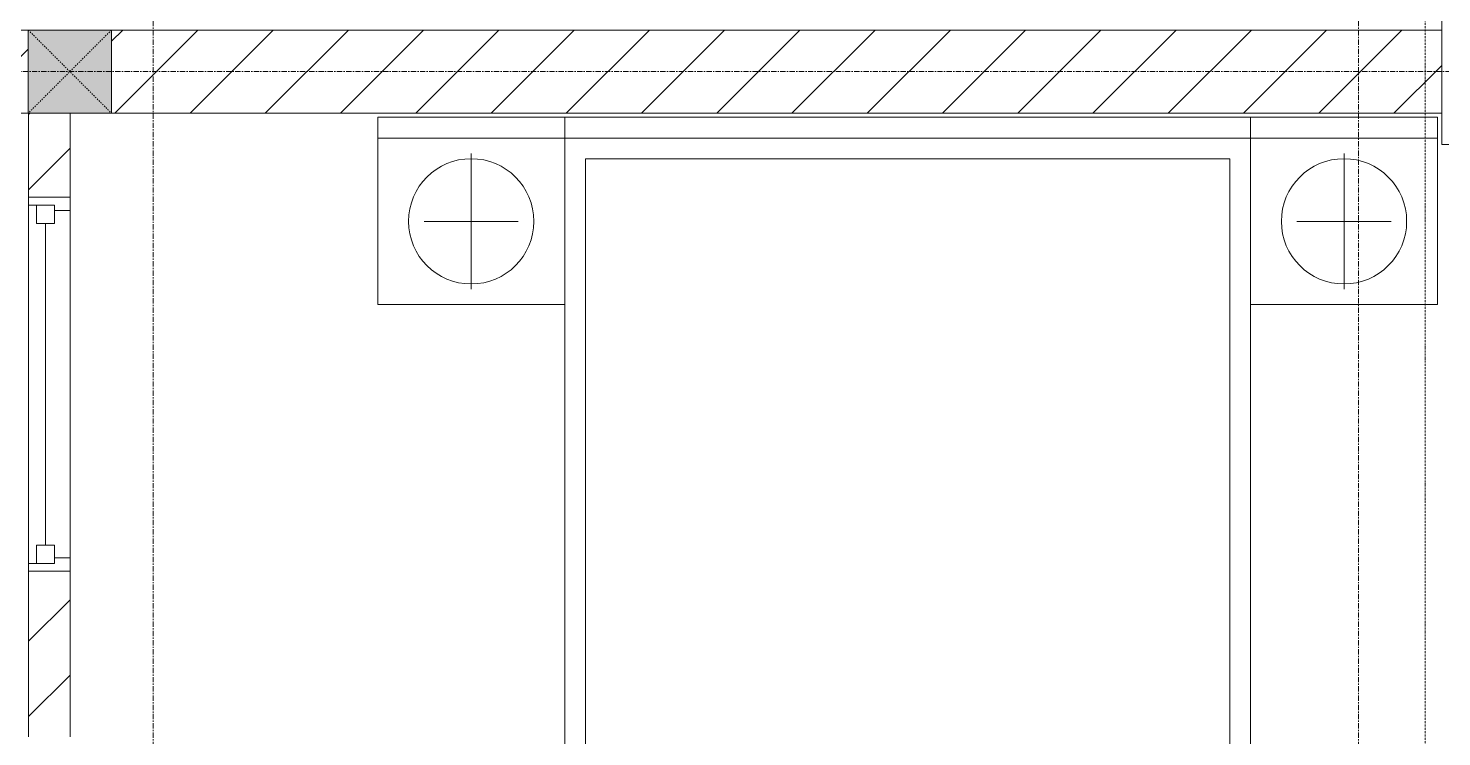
# Model space of a CAD drawing. Header units: millimetres. Extents: x 962 to 239635, y -15958 to 82755.
# Drawn here: x 173503 to 176903, y 60137 to 61841 of the extents above; entities that cross this region are included whole.
import ezdxf

# ---------------------------------------------------------------- set-up
doc = ezdxf.new("R2010")
doc.units = ezdxf.units.MM
for name, pattern in [('Dash', [6, 3, -3]), ('Dash Dot 3_16_', [7.9375, 4.7625, -1.5875, 0, -1.5875]), ('Grid Line', [22.225, 12.7, -3.175, 3.175, -3.175])]:
    doc.linetypes.add(name, pattern=pattern)
for name, color, linetype, lineweight in [('0-1', 7, 'Continuous', 5), ('A-GLAZ-1', 254, 'Continuous', 9), ('A-GLAZ-2', 9, 'Continuous', 9), ('A-WALL', 113, 'Continuous', 9), ('A-WALL-1', 253, 'Continuous', 18), ('A-WALL-2', 9, 'Continuous', 9), ('A-WALL-3', 113, 'Continuous', 18), ('A-WALL-PATT-1', 10, 'Continuous', 9), ('A-WALL-PATT-2', 111, 'Continuous', 9), ('G-ANNO-SYMB-1', 111, 'Dash Dot 3_16_', 18), ('I-FURN-1', 254, 'Continuous', 9), ('S-COLS', 52, 'Continuous', 9), ('S-COLS-1', 52, 'Continuous', 5), ('S-COLS-2', 7, 'Continuous', 18), ('S-COLS-5', 52, 'Dash', 9), ('S-COLS-6', 52, 'Continuous', 18), ('S-COLS-HDLN', 52, 'Dash', 9), ('S-GRID-1', 1, 'Grid Line', 9)]:
    doc.layers.add(name, color=color, linetype=linetype, lineweight=lineweight)

# ---------------------------------------------------------------- blocks, each defined once
blk = doc.blocks.new('NCV_TKTC_KET CAU_rvt-1-TKCS_MB TẦNG 2')
at = {"layer": 'S-COLS-2'}
for p, q in [((115152.6, 61911.9), (115152.6, 61561.9)), ((115152.6, 61561.9), (116452.6, 61561.9))]:
    blk.add_line(p, q, dxfattribs=at)
blk = doc.blocks.new('M_Fixed - 900 x 1400-901190-TKCS_MB TẦNG 2')
at = {"layer": 'A-GLAZ-2'}
for p, q in [((-450, 63), (-431, 63)), ((-431, 63), (-431, 0)), ((-431, 44), (-387, 44)), ((-387, 44), (-387, 0)), ((387, 44), (387, 0)), ((431, 44), (387, 44)), ((431, 63), (431, 0)), ((448.9, 63), (431, 63)), ((-387, 22), (387, 22)), ((-431, 0), (-387, 0)), ((-418, 0), (-418, -37)), ((387, 0), (431, 0)), ((418, 0), (418, -37)), ((-450, -37), (-418, -37)), ((450, -37), (418, -37))]:
    blk.add_line(p, q, dxfattribs=at)
blk = doc.blocks.new('GIUONG NGU-2TAB-1600x2000 - GIUONG NGU-2TAB-1600x2000-885815-TKCS_MB TẦNG 2')
at = {"layer": 'I-FURN-1'}
for p, q in [((458.5, 0), (8.5, 0)), ((8.5, 0), (8.5, -50)), ((458.5, -50), (458.5, 0)), ((2108.2, 0), (458.5, 0)), ((458.5, 0), (458.5, -50)), ((458.5, 0), (2108.2, 0)), ((2108.2, -50), (2108.2, 0)), ((2558.2, 0), (2108.2, 0)), ((2108.2, 0), (2108.2, -50)), ((2558.2, -50), (2558.2, 0)), ((458.5, -50), (8.5, -50)), ((8.5, -50), (8.5, -450.3)), ((8.5, -50), (458.5, -50)), ((458.5, -50), (8.5, -50)), ((8.5, -50), (8.5, -450.3)), ((458.5, -450.3), (458.5, -50)), ((2108.2, -50), (458.5, -50)), ((458.5, -50), (458.5, -1938.9)), ((458.5, -50), (2108.2, -50)), ((458.5, -1938.9), (458.5, -50)), ((458.5, -450.3), (458.5, -50)), ((458.5, -50), (2108.2, -50)), ((2558.2, -50), (2108.2, -50)), ((2108.2, -50), (2108.2, -450.3)), ((2108.2, -1938.9), (2108.2, -50)), ((2108.2, -50), (2558.2, -50)), ((2108.2, -50), (2558.2, -50)), ((2108.2, -450.3), (2108.2, -50)), ((2108.2, -50), (2108.2, -1938.9)), ((2558.2, -450.3), (2558.2, -50)), ((2558.2, -50), (2558.2, -450.3)), ((233.5, -86.8), (233.5, -413.5)), ((508.5, -100), (2058.2, -100)), ((508.5, -1938.9), (508.5, -100)), ((2058.2, -100), (2058.2, -1938.9)), ((2333.2, -86.8), (2333.2, -413.5)), ((120.2, -250.2), (346.8, -250.2)), ((2446.5, -250.2), (2219.8, -250.2)), ((8.5, -450.3), (458.5, -450.3)), ((8.5, -450.3), (458.5, -450.3)), ((2108.2, -450.3), (2558.2, -450.3)), ((2558.2, -450.3), (2108.2, -450.3)), ((1997.1, -2000), (569.6, -2000)), ((569.6, -2050), (1997.1, -2050)), ((1997.1, -2050), (569.6, -2050))]:
    blk.add_line(p, q, dxfattribs=at)
for centre in [(233.5, -250.2), (2333.2, -250.2)]:
    blk.add_circle(centre, 150.7, dxfattribs=at)
for centre, radius, start, end in [((569.6, -1938.9), 111.1, 180, 270), ((569.6, -1938.9), 111.1, 180, 270), ((569.6, -1938.9), 61.1, 180, 270), ((1997.1, -1938.9), 111.1, 270, 360), ((1997.1, -1938.9), 61.1, 270, 0), ((1997.1, -1938.9), 111.1, 270, 0)]:
    blk.add_arc(centre, radius, start, end, dxfattribs=at)
blk = doc.blocks.new('NCV_TKTC_TANG 2_rvt-1-TKCS_MB TẦNG 2')
at = {"layer": 'A-WALL-PATT-1'}
h = blk.add_hatch(dxfattribs=at)
h.set_pattern_fill('FP_1', color=256, style=0, pattern_type=2)
h.set_pattern_definition([(45, (0, 0), (-90.50967, 90.50967), [])])
h.paths.add_polyline_path([(111841.4, 56836.9), (111852.6, 56836.9), (111852.6, 57635.3), (111752.6, 57635.3), (111752.6, 56836.9)])
h.paths.add_polyline_path([(111752.6, 58435.3), (111852.6, 58435.3), (111852.6, 58734.9), (111752.6, 58734.9)])
h.paths.add_polyline_path([(111852.6, 59634.9), (111852.6, 59936.9), (111752.6, 59936.9), (111752.6, 59634.9)])
h.paths.add_polyline_path([(111772.6, 60136.9), (111852.6, 60136.9), (111852.6, 60534.9), (111752.6, 60534.9), (111752.6, 60136.9)])
h.paths.add_polyline_path([(111852.6, 61434.9), (111852.6, 61636.9), (111752.6, 61636.9), (111752.6, 61434.9)])
at = {"layer": 'A-WALL-1'}
for p, q in [((111852.6, 61636.9), (111752.6, 61636.9)), ((111752.6, 61636.9), (111752.6, 61434.9)), ((111852.6, 61434.9), (111852.6, 61636.9)), ((111752.6, 61434.9), (111852.6, 61434.9)), ((111852.6, 60534.9), (111752.6, 60534.9)), ((111752.6, 60534.9), (111752.6, 60136.9)), ((111852.6, 60136.9), (111852.6, 60534.9))]:
    blk.add_line(p, q, dxfattribs=at)
at = {"layer": 'A-WALL-2'}
for p, q in [((111752.6, 60534.9), (111752.6, 61434.9)), ((111852.6, 61434.9), (111852.6, 60534.9))]:
    blk.add_line(p, q, dxfattribs=at)
at = {"layer": 'A-GLAZ-1', "rotation": 89.99999999999905}
blk.add_blockref('M_Fixed - 900 x 1400-901190-TKCS_MB TẦNG 2', (111815.6, 60984.9), dxfattribs=at)
at = {"layer": 'I-FURN-1'}
blk.add_blockref('GIUONG NGU-2TAB-1600x2000 - GIUONG NGU-2TAB-1600x2000-885815-TKCS_MB TẦNG 2', (112584.3, 61626.9), dxfattribs=at)
blk = doc.blocks.new('G1_SOF - BO TRU - 200x200-3052401-TKCS_MB TẦNG 2')
at = {"layer": 'S-COLS-HDLN'}
for p, q in [((-100, -100), (100, 100)), ((100, -100), (-100, 100))]:
    blk.add_line(p, q, dxfattribs=at)

msp = doc.modelspace()

# ---------------------------------------------------------------- hatches: boundary and pattern name
at = {"layer": 'A-WALL-PATT-2'}
h = msp.add_hatch(dxfattribs=at)
h.set_pattern_fill('FP_1', color=256, style=0, pattern_type=2)
h.set_pattern_definition([(45, (61750.9, 0), (-90.50967, 90.50967), [])])
h.paths.add_polyline_path([(176903.5, 61636.9), (176903.5, 61836.9), (173703.1, 61836.9), (173703.1, 61636.9), (174288, 61636.9)])
h.paths.add_polyline_path([(173503.1, 61636.9), (173503.1, 61836.9), (169903.5, 61836.9), (169903.5, 61636.9), (172675.9, 61636.9)])
at = {"layer": 'S-COLS-1'}
msp.add_hatch(color=256, dxfattribs=at).paths.add_polyline_path([(173703.1, 61636.9), (173703.1, 61836.9), (173503.1, 61836.9), (173503.1, 61636.9)])

# ---------------------------------------------------------------- linework, layer by layer
at = {"layer": 'A-WALL'}
for p, q in [((173503.1, 61636.9), (173503.1, 61836.9)), ((173703.1, 61836.9), (173703.1, 61636.9))]:
    msp.add_line(p, q, dxfattribs=at)
at = {"layer": 'A-WALL-3'}
for p, q in [((173503.1, 61836.9), (169903.5, 61836.9)), ((176903.5, 61836.9), (173703.1, 61836.9)), ((176903.5, 61636.9), (176903.5, 61836.9)), ((169903.5, 61636.9), (173503.1, 61636.9)), ((173703.1, 61636.9), (176903.5, 61636.9))]:
    msp.add_line(p, q, dxfattribs=at)
at = {"layer": 'G-ANNO-SYMB-1'}
msp.add_line((176863.5, 82373.8), (176863.5, 13547.9), dxfattribs=at)
at = {"layer": 'S-COLS'}
for p, q in [((173503.1, 61836.9), (173503.1, 61636.9)), ((173703.1, 61636.9), (173703.1, 61836.9))]:
    msp.add_line(p, q, dxfattribs=at)
at = {"layer": 'S-COLS-6'}
for p, q in [((173703.1, 61836.9), (173503.1, 61836.9)), ((173503.1, 61636.9), (173703.1, 61636.9))]:
    msp.add_line(p, q, dxfattribs=at)
at = {"layer": 'S-GRID-1'}
for p, q in [((173803.5, 19351.6), (173803.5, 76542.3)), ((176703.5, 19351.6), (176703.5, 76542.3)), ((189415.6, 61736.9), (96253.4, 61736.9))]:
    msp.add_line(p, q, dxfattribs=at)

# ---------------------------------------------------------------- block references
at = {"layer": '0-1'}
for name in ['NCV_TKTC_KET CAU_rvt-1-TKCS_MB TẦNG 2', 'NCV_TKTC_TANG 2_rvt-1-TKCS_MB TẦNG 2']:
    msp.add_blockref(name, (61750.9, 0), dxfattribs=at)
at = {"layer": 'S-COLS-5', "rotation": 180}
msp.add_blockref('G1_SOF - BO TRU - 200x200-3052401-TKCS_MB TẦNG 2', (173603.1, 61736.9), dxfattribs=at)

doc.saveas('drawing.dxf')
